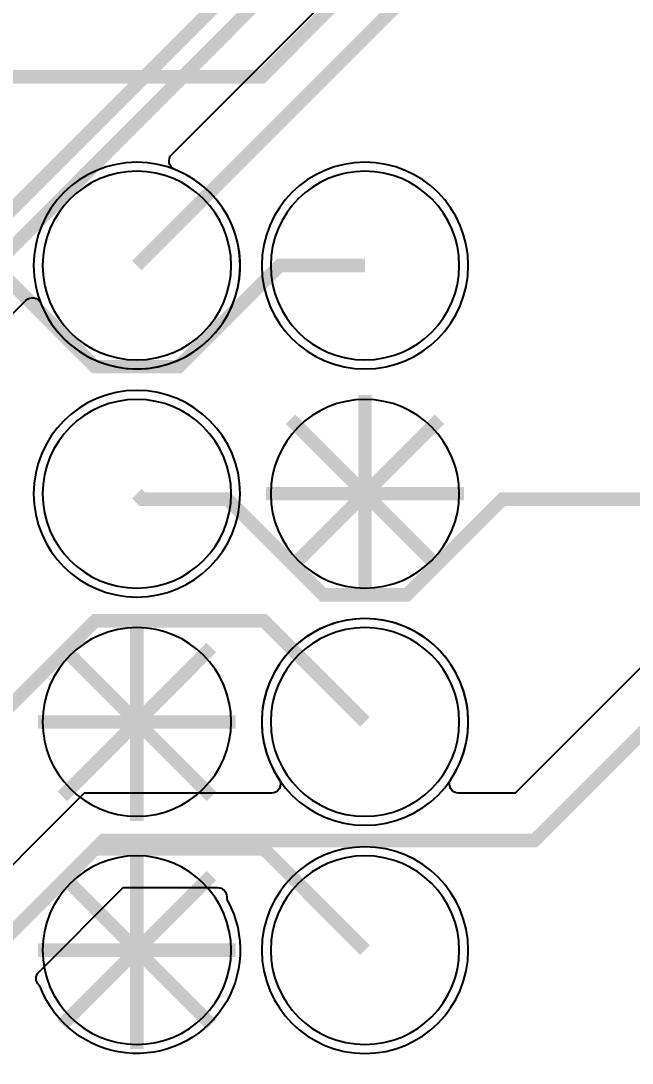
# Model space of a CAD drawing. Extents: x -21 to 213, y -21 to 140.
# Drawn here: x 10.67 to 17.48, y 44.62 to 56.22 of the extents above; entities that cross this region are included whole.
import ezdxf

# ---------------------------------------------------------------- set-up
doc = ezdxf.new("R2010")
doc.units = 0
for name, color, linetype in [('ETCH_BOTTOM', 7, 'CONTINUOUS'), ('ETCH_GND', 3, 'CONTINUOUS'), ('ETCH_INT1', 4, 'CONTINUOUS'), ('ETCH_INT2', 5, 'CONTINUOUS'), ('ETCH_PWR', 6, 'CONTINUOUS'), ('ETCH_TOP', 2, 'CONTINUOUS')]:
    doc.layers.add(name, color=color, linetype=linetype)

msp = doc.modelspace()

# ---------------------------------------------------------------- linework, layer by layer
at = {"layer": 'ETCH_BOTTOM', "const_width": 0.15}
for points in [[(39.485, 70.543), (38.657, 69.715), (31.5393, 69.715), (24.4493, 62.625), (19.0697, 62.625), (6.5, 50.0553), (6.5, 50)], [(42.025, 70.215), (42.025, 68.2458), (39.6199, 65.8407), (34.1532, 65.8407), (33.525, 65.2125), (33.525, 62.7068), (33.3932, 62.575), (31.8632, 62.575), (16.3894, 47.1012), (11.5902, 47.1012), (9.0502, 44.5612), (9.0502, 44.3502), (6.65, 41.95)], [(40.755, 67.789), (40.721, 67.755), (33.5182, 67.755), (27.6882, 61.925), (18.794, 61.925), (7.6752, 50.8062), (7.6752, 48.6252), (5.2, 46.15)]]:
    msp.add_lwpolyline(points, dxfattribs=at)
at = {"layer": 'ETCH_BOTTOM'}
for points in [[(31.6299, 63.0843), (16.1719, 47.6263), (15.5426, 47.6263, -0.598371), (15.4581, 47.7838, 1.864408), (13.5419, 47.7838, -0.598371), (13.4574, 47.6263), (11.3727, 47.6263), (8.5251, 44.7787), (8.5251, 44.5677)], [(5.1501, 43.3793), (5.1501, 45.5498), (5.2007, 45.5499, 0.328343), (5.7732, 45.9723), (5.7769, 45.9843), (8.2003, 48.4077), (8.2003, 50.5887), (10.7241, 53.1125, -0.539973), (10.8901, 53.078, 1.524507), (12.382, 54.5699, -0.539973), (12.3475, 54.7359), (19.0115, 61.3999)]]:
    msp.add_lwpolyline(points, format="xyb", dxfattribs=at)
for points in [[(14.5, 54.6501, 1), (14.5, 52.3499, 1)], [(11.96, 52.1101, 1), (11.96, 49.8099, 1)], [(12.9722, 46.4266, -1.061572), (10.8899, 45.4579, 0.102914), (10.8673, 45.4924, -0.414009), (10.8673, 45.6357), (11.8077, 46.5761), (12.8586, 46.5761, -0.414214), (12.96, 46.4747, 0.124508), (12.9722, 46.4266)]]:
    msp.add_lwpolyline(points, format="xyb", close=True, dxfattribs=at)
at = {"layer": 'ETCH_GND'}
for points in [[(13.0101, 53.5, 1), (10.9099, 53.5, 1)], [(15.5501, 53.5, 1), (13.4499, 53.5, 1)], [(13.0101, 50.96, 1), (10.9099, 50.96, 1)], [(15.5501, 50.96, 1), (13.4499, 50.96, 1)], [(13.0101, 48.42, 1), (10.9099, 48.42, 1)], [(15.5501, 48.42, 1), (13.4499, 48.42, 1)], [(13.0101, 45.88, 1), (10.9099, 45.88, 1)], [(15.5501, 45.88, 1), (13.4499, 45.88, 1)]]:
    msp.add_lwpolyline(points, format="xyb", close=True, dxfattribs=at)
at = {"layer": 'ETCH_GND', "const_width": 0.15}
for points in [[(14.5, 50.96), (14.5, 52.0608)], [(13.6708, 51.7892), (14.5, 50.96)], [(14.5, 50.96), (15.3292, 51.7892)], [(13.3992, 50.96), (14.5, 50.96)], [(13.6708, 50.1308), (14.5, 50.96)], [(14.5, 50.96), (15.3292, 50.1308)], [(14.5, 50.96), (15.6008, 50.96)], [(14.5, 49.8592), (14.5, 50.96)], [(11.96, 48.42), (11.96, 49.5208)], [(11.1308, 49.2492), (11.96, 48.42)], [(11.96, 48.42), (12.7892, 49.2492)], [(10.8592, 48.42), (11.96, 48.42)], [(11.1308, 47.5908), (11.96, 48.42)], [(11.96, 48.42), (12.7892, 47.5908)], [(11.96, 48.42), (13.0608, 48.42)], [(11.96, 47.3192), (11.96, 48.42)], [(11.96, 45.88), (11.96, 46.9808)], [(11.1308, 46.7092), (11.96, 45.88)], [(11.96, 45.88), (12.7892, 46.7092)], [(10.8592, 45.88), (11.96, 45.88)], [(11.1308, 45.0508), (11.96, 45.88)], [(11.96, 45.88), (12.7892, 45.0508)], [(11.96, 45.88), (13.0608, 45.88)], [(11.96, 44.7792), (11.96, 45.88)]]:
    msp.add_lwpolyline(points, dxfattribs=at)
at = {"layer": 'ETCH_INT1'}
for points in [[(13.1101, 53.5, 1), (10.8099, 53.5, 1)], [(15.6501, 53.5, 1), (13.3499, 53.5, 1)], [(13.1101, 50.96, 1), (10.8099, 50.96, 1)], [(15.6501, 48.42, 1), (13.3499, 48.42, 1)], [(15.6501, 45.88, 1), (13.3499, 45.88, 1)]]:
    msp.add_lwpolyline(points, format="xyb", close=True, dxfattribs=at)
at = {"layer": 'ETCH_INT2'}
for points in [[(13.0101, 53.5, 1), (10.9099, 53.5, 1)], [(15.5501, 53.5, 1), (13.4499, 53.5, 1)], [(13.0101, 50.96, 1), (10.9099, 50.96, 1)], [(15.5501, 50.96, 1), (13.4499, 50.96, 1)], [(13.0101, 48.42, 1), (10.9099, 48.42, 1)], [(15.5501, 48.42, 1), (13.4499, 48.42, 1)], [(13.0101, 45.88, 1), (10.9099, 45.88, 1)], [(15.5501, 45.88, 1), (13.4499, 45.88, 1)]]:
    msp.add_lwpolyline(points, format="xyb", close=True, dxfattribs=at)
at = {"layer": 'ETCH_INT2', "const_width": 0.15}
for points in [[(14.5, 50.96), (14.5, 52.0608)], [(13.3992, 50.96), (14.5, 50.96)], [(14.5, 50.96), (15.6008, 50.96)], [(14.5, 49.8592), (14.5, 50.96)], [(11.96, 48.42), (11.96, 49.5208)], [(10.8592, 48.42), (11.96, 48.42)], [(11.96, 48.42), (13.0608, 48.42)], [(11.96, 47.3192), (11.96, 48.42)], [(11.96, 45.88), (11.96, 46.9808)], [(10.8592, 45.88), (11.96, 45.88)], [(11.96, 45.88), (13.0608, 45.88)], [(11.96, 44.7792), (11.96, 45.88)]]:
    msp.add_lwpolyline(points, dxfattribs=at)
at = {"layer": 'ETCH_PWR'}
for points in [[(13.0101, 53.5, 1), (10.9099, 53.5, 1)], [(15.5501, 53.5, 1), (13.4499, 53.5, 1)], [(13.0101, 50.96, 1), (10.9099, 50.96, 1)], [(15.5501, 50.96, 1), (13.4499, 50.96, 1)], [(13.0101, 48.42, 1), (10.9099, 48.42, 1)], [(15.5501, 48.42, 1), (13.4499, 48.42, 1)], [(13.0101, 45.88, 1), (10.9099, 45.88, 1)], [(15.5501, 45.88, 1), (13.4499, 45.88, 1)]]:
    msp.add_lwpolyline(points, format="xyb", close=True, dxfattribs=at)
at = {"layer": 'ETCH_TOP', "const_width": 0.15}
for points in [[(35.716, 69.026), (35.675, 68.985), (35.675, 65.3118), (34.6432, 64.28), (34.1668, 64.28), (34.0218, 64.425), (31.3874, 64.425), (31.3374, 64.375), (24.4383, 64.375), (24.0883, 64.725), (22.4736, 64.725), (13.3486, 55.6), (6.65, 55.6), (6.65, 53.7)], [(11.96, 53.5), (21.96, 63.5), (30.8867, 63.5), (31.5117, 64.125), (31.9883, 64.125), (32.1333, 63.98), (34.7675, 63.98), (36.945, 66.1575), (36.945, 68.985), (36.986, 69.026)], [(14.5, 53.5), (13.5511, 53.5), (12.4261, 52.375), (11.4939, 52.375), (10.1689, 53.7), (8.4, 53.7)], [(18.8, 50.9), (16.0311, 50.9), (14.9661, 49.835), (14.0339, 49.835), (12.9689, 50.9), (12.02, 50.9), (11.96, 50.96)], [(8.3, 48.6), (10.5489, 48.6), (11.4939, 49.545), (13.375, 49.545), (14.5, 48.42)], [(8.3, 46.1), (10.5889, 46.1), (11.4939, 47.005), (13.375, 47.005), (14.5, 45.88)]]:
    msp.add_lwpolyline(points, dxfattribs=at)

doc.saveas('drawing.dxf')
